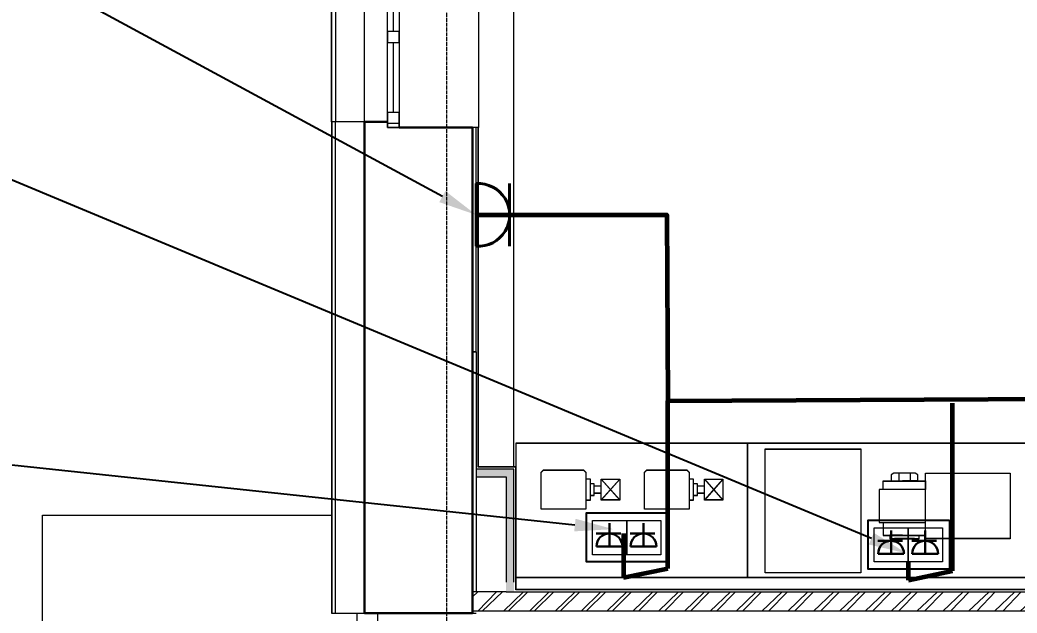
# Model space of a CAD drawing. Header units: millimetres. Extents: x -32 to 417638015, y -35 to 175284279.
# Drawn here: x 416256039 to 416261215, y 175254925 to 175258005 of the extents above; entities that cross this region are included whole.
import ezdxf
from ezdxf import colors
from ezdxf.entities.mleader import LeaderData, LeaderLine
from ezdxf.math import Vec2, Vec3

# ---------------------------------------------------------------- set-up
doc = ezdxf.new("R2010")
doc.units = ezdxf.units.MM
doc.linetypes.add('ADSK_Линия сетки', pattern=[25, 20, -2.5, 0, -2.5])
doc.linetypes.add('K5LT_BASIC', pattern=[0])
for name, color, linetype, lineweight in [('_ Окна', 7, 'Continuous', 9), ('_ЭМ_В полу', 26, 'Кабель в трубе', 60), ('_ЭМ_гофра', 5, 'Continuous', 60), ('_ЭМ_ТХобщее_слой', 7, 'Continuous', 30), ('Окна', 7, 'Continuous', 9), ('Оси', 253, 'Continuous', 9), ('Перекрытие', 7, 'Continuous', 18), ('Стены внутренние', 7, 'Continuous', 18), ('Стены наружные', 7, 'Continuous', 18), ('Стены несущие', 7, 'Continuous', 30), ('Стены отделка', 7, 'Continuous', 30), ('Стены штриховка', 7, 'Continuous', 9), ('ТХ', 5, 'Continuous', 0), ('ШТРИХОВКА', 252, 'Continuous', 15), ('Электро', 250, 'Continuous', 25), ('ЭМ', 5, 'Continuous', 40), ('ЭОМ_Кабель для СУП', 150, 'Continuous', 9)]:
    doc.layers.add(name, color=color, linetype=linetype, lineweight=lineweight)
for name, color, linetype in [('_ЭМ_Надписи', 7, 'Continuous'), ('ВНУТРЯНКА', 1, 'Continuous'), ('ЭОМ_Лотки рабочие', 5, 'Continuous')]:
    doc.layers.add(name, color=color, linetype=linetype)
doc.layers.add('PDF _ЭОМ _розетки', color=7, linetype='Continuous', true_color=0xeb0000)
doc.styles.add('ЭОМ', font='isocpeur.ttf', dxfattribs={"width": 0.85, "height": 250})
doc.linetypes.add('Кабель в трубе', pattern='A,8,[133,ltypeshp.shx,S=1,R=0,X=10,Y=1.3],-3,[130,ltypeshp.shx,S=1.5,R=-45,X=-1.5,Y=0],8', length=19)

# ---------------------------------------------------------------- blocks, each defined once
blk = doc.blocks.new('ТХ 1 этаж.')
at = {"layer": 'ТХ', "color": 252, "linetype": 'K5LT_BASIC', "lineweight": 18, "true_color": 0x939598}
for p, q in [((3258.828899163665, 22585.25156474399), (3258.828899163665, 22545.10457878071)), ((3317.969568998698, 22585.25156474399), (3317.969568998698, 22545.10457878071)), ((3219.258564246033, 22545.10457878071), (3278.399234080833, 22545.10457878071)), ((3357.539903916331, 22545.10457878071), (3278.399234080833, 22545.10457878071)), ((3278.399234080833, 22262.38602268894), (3212.726944356604, 22262.38602268894)), ((3278.399234080833, 22262.38602268894), (3364.07152380576, 22262.38602268894))]:
    blk.add_line(p, q, dxfattribs=at)
at = {"layer": 'ТХ', "color": 252, "true_color": 0x939598}
for points in [[(2472.891191613016, 22042.52244958782), (1272.891191613016, 22042.52244958782), (1272.891191613016, 22742.52244958782), (2472.891191613016, 22742.52244958782)], [(3972.891191613089, 22042.52244958765), (2472.891191613089, 22042.52244958765), (2472.891191613089, 22742.52244958765), (3972.891191613089, 22742.52244958765)], [(2565.606518028289, 22067.71475093585), (2565.606518028289, 22710.73270298756), (3061.767626408473, 22710.73270298756), (3061.767626408473, 22067.71475093585)], [(3398.340439695428, 22585.25156474399), (3837.685187487776, 22585.25156474399), (3837.685187487776, 22245.25156474399), (3398.340439695428, 22245.25156474399)]]:
    blk.add_lwpolyline(points, close=True, dxfattribs=at)
at = {"layer": 'ТХ', "color": 252, "lineweight": 0, "true_color": 0x939598}
for points in [[(1622.712130871398, 22398.39536791021), (1415.014458596037, 22398.39536791021), (1403.027055584535, 22398.39536791021), (1403.027055584535, 22410.38277092186), (1403.027055584535, 22578.20641308237), (1403.027055584535, 22590.19381609379), (1415.014458596037, 22602.18121910543), (1622.712130871398, 22602.18121910543), (1634.699533882871, 22590.19381609379), (1634.699533882871, 22578.20641308237), (1634.699533882871, 22410.38277092186), (1634.699533882871, 22398.39536791021)], [(2158.333047969529, 22398.39536791021), (1950.635375694168, 22398.39536791021), (1938.647972682666, 22398.39536791021), (1938.647972682666, 22410.38277092186), (1938.647972682666, 22578.20641308237), (1938.647972682666, 22590.19381609379), (1950.635375694168, 22602.18121910543), (2158.333047969529, 22602.18121910543), (2170.320450981002, 22590.19381609379), (2170.320450981002, 22578.20641308237), (2170.320450981002, 22410.38277092186), (2170.320450981002, 22398.39536791021)], [(1714.573563997634, 22554.23160705954), (1810.472788089421, 22554.23160705954), (1810.472788089421, 22446.34497995611), (1714.573563997634, 22446.34497995611)], [(2250.194481095765, 22554.23160705954), (2346.093705187552, 22554.23160705954), (2346.093705187552, 22446.34497995611), (2250.194481095765, 22446.34497995611)]]:
    blk.add_lwpolyline(points, close=True, dxfattribs=at)
at = {"layer": 'ТХ', "color": 252, "linetype": 'K5LT_BASIC', "lineweight": 18, "true_color": 0x939598}
for points in [[(3357.539903916331, 22545.10457878071), (3357.539903916331, 22577.15149574331), (3343.510173455259, 22585.25156474399), (3278.399234080833, 22585.25156474399), (3233.288294707105, 22585.25156474399), (3219.258564246033, 22577.15149574331), (3219.258564246033, 22545.10457878071)], [(3212.726944356604, 22262.38602268894), (3212.726944356604, 22245.25156474399), (3278.399234080833, 22245.25156474399), (3364.07152380576, 22245.25156474399), (3364.07152380576, 22262.38602268894)], [(3340.511644131417, 22245.25156474399), (3278.399234080833, 22245.25156474399), (3236.286824030947, 22245.25156474399)]]:
    blk.add_lwpolyline(points, dxfattribs=at)
at = {"layer": 'ТХ', "color": 252, "lineweight": 0, "true_color": 0x939598}
for points in [[(1634.699533882871, 22446.34497995611), (1658.674339905847, 22446.34497995611), (1658.674339905847, 22554.23160705954), (1634.699533882871, 22554.23160705954)], [(1658.674339905847, 22470.31978597917), (1678.611354963214, 22470.31978597917), (1678.611354963214, 22530.25680103648), (1658.674339905847, 22530.25680103648)], [(1678.611354963214, 22482.30718899058), (1714.573563997634, 22482.30718899058), (1714.573563997634, 22518.26939802506), (1678.611354963214, 22518.26939802506)], [(1810.472788089421, 22554.23160705954), (1714.573563997634, 22446.34497995611)], [(1714.573563997634, 22554.23160705954), (1810.472788089421, 22446.34497995611)], [(2170.320450981002, 22446.34497995611), (2194.295257003978, 22446.34497995611), (2194.295257003978, 22554.23160705954), (2170.320450981002, 22554.23160705954)], [(2194.295257003978, 22470.31978597917), (2214.232272061345, 22470.31978597917), (2214.232272061345, 22530.25680103648), (2194.295257003978, 22530.25680103648)], [(2214.232272061345, 22482.30718899058), (2250.194481095765, 22482.30718899058), (2250.194481095765, 22518.26939802506), (2214.232272061345, 22518.26939802506)], [(2346.093705187552, 22554.23160705954), (2250.194481095765, 22446.34497995611)], [(2250.194481095765, 22554.23160705954), (2346.093705187552, 22446.34497995611)], [(1634.699533882871, 22410.38277092186), (1634.699533882871, 22410.38277092186)], [(2170.320450981002, 22410.38277092186), (2170.320450981002, 22410.38277092186)]]:
    blk.add_lwpolyline(points, dxfattribs=at)
at = {"layer": 'ТХ', "color": 252, "true_color": 0x939598}
for points in [[(3178.458028466586, 22500.9238544688), (3178.458028466586, 22545.10457878071), (3398.340439695545, 22545.10457878071), (3398.340439695545, 22500.9238544688)], [(3398.340439695545, 22500.9238544688), (3157.685187487776, 22500.9238544688), (3157.685187487776, 22329.57927501923), (3398.340439695545, 22329.57927501923)], [(3178.458028466586, 22329.57927501923), (3178.458028466586, 22262.38602268894), (3398.340439695545, 22262.38602268894), (3398.340439695545, 22329.57927501923)]]:
    blk.add_lwpolyline(points, dxfattribs=at)
blk = doc.blocks.new('1 этаж')
at = {"layer": 'Стены внутренние'}
for points in [[(-5790.587104744496, 24120.95771087417), (-5595.587104744482, 24120.95771087417), (-5595.587104744482, 24160.95771087418), (-5790.587104744496, 24160.95771087418)], [(-5595.587104744482, 23523.9018102924), (-5595.587104744482, 24120.95771087417), (-5635.587104744467, 24120.95771087417), (-5635.587104744467, 23523.9018102924)]]:
    blk.add_hatch(color=8, dxfattribs=at).paths.add_polyline_path(points)
h = blk.add_hatch(dxfattribs=at)
h.set_pattern_fill('ANSI32', color=8, scale=10, style=0)
h.set_pattern_definition([(45, (-31496.66335460375, 188.9018102923583), (-67.35192090801866, 67.35192090801866), []), (45, (-31451.76205460375, 188.9018102923583), (-67.35192090801866, 67.35192090801866), [])])
h.paths.add_polyline_path([(315.4237626159447, 23523.9018102924), (-5595.587104744482, 23523.9018102924), (-5810.587104744482, 23523.9018102924), (-5810.587104744482, 23423.9018102924), (316.1947859732027, 23423.9018102924)])
at = {"layer": '_ Окна', "color": 8}
for p, q in [((-6220.587104744469, 26435.61070830863), (-6220.587104744468, 27175.61070830863)), ((-6220.58710474447, 26015.61070830862), (-6220.587104744469, 26375.61070830862)), ((-6190.587104744485, 25955.61070830863), (-6250.587104744485, 25955.61070830863))]:
    blk.add_line(p, q, dxfattribs=at)
at = {"layer": '_ Окна', "color": 8, "lineweight": 18}
for p, q in [((-6250.587104744486, 26435.61070830863), (-6190.587104744486, 26435.61070830863)), ((-6250.587104744485, 26375.61070830863), (-6250.587104744486, 26435.61070830863)), ((-6190.587104744486, 26435.61070830863), (-6190.587104744486, 26375.61070830863)), ((-6190.587104744486, 26375.61070830863), (-6250.587104744485, 26375.61070830863)), ((-6250.587104744485, 26015.61070830863), (-6190.587104744485, 26015.61070830863)), ((-6250.587104744485, 25935.61070830863), (-6250.587104744485, 26015.61070830863)), ((-6190.587104744485, 26015.61070830863), (-6190.587104744485, 25935.61070830863)), ((-6190.587104744485, 25935.61070830863), (-6250.587104744485, 25935.61070830863))]:
    blk.add_line(p, q, dxfattribs=at)
at = {"layer": 'Окна', "color": 8}
for p, q in [((-6250.587104744482, 26435.61070830863), (-6250.587104744481, 27175.61070830863)), ((-6190.587104744392, 27175.61070830863), (-6190.587104744393, 26435.61070830863)), ((-6250.587104744486, 26435.61070830863), (-6250.587104744485, 26375.61070830863)), ((-6190.587104744486, 26375.61070830863), (-6190.587104744486, 26435.61070830863)), ((-6250.587104744483, 26015.61070830862), (-6250.587104744482, 26375.61070830862)), ((-6190.587104744393, 26375.61070830862), (-6190.587104744394, 26015.61070830862)), ((-6250.587104744485, 26015.61070830863), (-6250.587104744485, 25935.61070830863)), ((-6190.587104744485, 25935.61070830863), (-6190.587104744485, 26015.61070830863)), ((-6250.587104744485, 25935.61070830863), (-6190.587104744485, 25935.61070830863))]:
    blk.add_line(p, q, dxfattribs=at)
at = {"layer": 'Оси', "color": 8, "linetype": 'ADSK_Линия сетки'}
blk.add_line((-5943.234073523305, -4162.595295516279), (-5943.234073523226, 44298.96599885848), dxfattribs=at)
at = {"layer": 'Перекрытие', "color": 8}
for p, q in [((-5595.587104744482, 24172.95771087413), (-5595.58710474454, 32994.40181029239)), ((-8041.587104744423, 23921.92558028627), (-6540.587104744482, 23921.92558028627)), ((-8041.587104744423, 22053.66795569552), (-8041.587104744423, 23921.92558028627)), ((-6410.926795570223, 23414.13853102675), (-6410.926795570223, 22414.13853102677)), ((-6302.777834037552, 23414.13853102675), (-6302.777834037552, 22414.13853102674))]:
    blk.add_line(p, q, dxfattribs=at)
at = {"layer": 'Стены внутренние', "color": 8}
blk.add_line((-6370.587104744467, 25965.61070830862), (-6370.587104744482, 27645.61070830862), dxfattribs=at)
at = {"layer": 'Стены наружные', "color": 8}
for p, q in [((-6541.587104744453, 25965.61070830862), (-6541.587104744453, 27645.61070830862)), ((-6540.587104744482, 25965.61070830862), (-6540.587104744482, 27645.61070830862)), ((-6520.587104744482, 27645.61070830862), (-6520.587104744525, 25965.61070830862)), ((-5778.587104744453, 27675.61070830862), (-5778.587104744453, 25935.61070830863)), ((-6540.587104744453, 25965.61070830862), (-6541.587104744453, 25965.61070830862))]:
    blk.add_line(p, q, dxfattribs=at)
at = {"layer": 'Стены несущие', "color": 8}
for p, q in [((-6250.587104744511, 25965.61070830864), (-6370.587104744482, 25965.61070830864)), ((-6370.587104744482, 23414.13853102675), (-6370.587104744554, 25965.61070830864)), ((-5810.587104744482, 25935.61070830861), (-6190.587104744482, 25935.61070830861)), ((-5810.587104744482, 23414.13853102675), (-5810.587104744482, 25935.61070830861)), ((-6370.587104744482, 23414.13853102675), (-5810.587104744482, 23414.13853102675))]:
    blk.add_line(p, q, dxfattribs=at)
at = {"layer": 'Стены отделка', "color": 8, "lineweight": 9}
for p, q in [((-6541.587104744438, 25965.61070830864), (-6541.587104744438, 23414.13853102675)), ((-6540.587104744482, 25965.61070830864), (-6540.587104744482, 23414.13853102675)), ((-6370.587104744554, 25965.61070830864), (-6540.587104744453, 25965.61070830862)), ((-6520.587104744554, 23414.13853102675), (-6520.587104744482, 25965.61070830864)), ((-5778.587104744423, 25935.61070830861), (-5810.587104744482, 25935.61070830861)), ((-5778.587104744482, 24172.95771087413), (-5778.587104744423, 25935.61070830861)), ((-5810.587104744409, 24771.14281236713), (-5790.587104744409, 24771.14281236713)), ((-5790.587104744482, 24770.95771087417), (-5810.587104744482, 24770.95771087417)), ((-5790.587104744482, 24771.14281236713), (-5790.587104744482, 23523.9018102924)), ((-5585.587104744438, 24172.95771087413), (-5778.587104744482, 24172.95771087413)), ((-5583.587104744482, 23535.9018102924), (-5583.587104744482, 24170.95771087416)), ((-5595.587104744482, 24160.95771087413), (-5790.587104744482, 24160.95771087413)), ((-5790.587104744482, 24120.95771087415), (-5635.587104744467, 24120.95771087415)), ((-5635.587104744467, 24120.95771087415), (-5635.587104744467, 23573.9018102924)), ((-5595.587104744482, 23573.9018102924), (-5595.587104744482, 24160.95771087413)), ((-5635.587104744467, 23523.9018102924), (-5810.587104744482, 23523.9018102924)), ((-5595.587104744482, 23523.9018102924), (315.6807704016974, 23523.90181029239)), ((283.6186657967046, 23535.90181029246), (-5583.587104744482, 23535.9018102924)), ((-6541.587104744438, 23414.13853102675), (-6370.587104744554, 23414.13853102675)), ((316.1947859732027, 23423.90181029239), (-5810.587104744482, 23423.90181029239)), ((-5810.587104744482, 23414.13853102675), (-5790.587104744482, 23414.13853102675))]:
    blk.add_line(p, q, dxfattribs=at)
at = {"layer": 'Стены штриховка', "color": 8}
for p, q in [((-5790.587104744409, 24771.14281236713), (-5790.587104744409, 25935.61070830861)), ((-5780.587104744453, 24170.95771087416), (-5780.587104744453, 25935.61070830861)), ((-5583.587104744482, 24170.95771087416), (-5780.587104744453, 24170.95771087416)), ((-5585.587104744438, 23533.90181029243), (-5585.587104744438, 24172.95771087413)), ((-5583.587104744482, 24172.95771087413), (-5585.587104744438, 24172.95771087413)), ((-5583.587104744482, 24170.95771087416), (-5583.587104744482, 24172.95771087413)), ((-5635.587104744467, 23523.9018102924), (-5595.587104744482, 23523.9018102924)), ((285.6289725291717, 23533.90181029236), (-5585.587104744438, 23533.90181029243))]:
    blk.add_line(p, q, dxfattribs=at)
at = {"layer": 'ЭОМ_Лотки рабочие'}
blk.add_blockref('ТХ 1 этаж.', (-6856.491728035588, 1554.379405807718), dxfattribs=at)
blk = doc.blocks.new('_ЭМ_ТХ2_1этаж')
at = {"layer": 'ТХ', "color": 252, "linetype": 'K5LT_BASIC', "lineweight": 18, "true_color": 0x939598}
for p, q in [((114406.7197786869, -46608.25970421718), (114406.7197786869, -46648.40669018049)), ((114465.8604485219, -46608.25970421718), (114465.8604485219, -46648.40669018049)), ((114367.1494437693, -46648.40669018049), (114426.2901136041, -46648.40669018049)), ((114505.4307834396, -46648.40669018049), (114426.2901136041, -46648.40669018049)), ((114426.2901136041, -46931.12524627223), (114360.6178238798, -46931.12524627223)), ((114426.2901136041, -46931.12524627223), (114511.962403329, -46931.12524627223))]:
    blk.add_line(p, q, dxfattribs=at)
at = {"layer": 'ТХ', "color": 252, "true_color": 0x939598}
for points in [[(113620.7820711363, -47150.98881937336), (112420.7820711363, -47150.98881937336), (112420.7820711363, -46450.98881937336), (113620.7820711363, -46450.98881937336)], [(115120.7820711363, -47150.98881937354), (113620.7820711363, -47150.98881937354), (113620.7820711363, -46450.98881937354), (115120.7820711363, -46450.98881937354)], [(113713.4973975515, -47125.79651802534), (113713.4973975515, -46482.77856597363), (114209.6585059317, -46482.77856597363), (114209.6585059317, -47125.79651802534)], [(114546.2313192187, -46608.25970421718), (114985.576067011, -46608.25970421719), (114985.576067011, -46948.25970421719), (114546.2313192187, -46948.25970421718)]]:
    blk.add_lwpolyline(points, close=True, dxfattribs=at)
at = {"layer": 'ТХ', "color": 252, "lineweight": 0, "true_color": 0x939598}
for points in [[(112770.6030103946, -46795.11590105097), (112562.9053381193, -46795.11590105097), (112550.9179351078, -46795.11590105097), (112550.9179351078, -46783.12849803932), (112550.9179351078, -46615.30485587881), (112550.9179351078, -46603.3174528674), (112562.9053381193, -46591.33004985575), (112770.6030103946, -46591.33004985575), (112782.5904134061, -46603.3174528674), (112782.5904134061, -46615.30485587881), (112782.5904134061, -46783.12849803932), (112782.5904134061, -46795.11590105097)], [(113306.2239274928, -46795.11590105097), (113098.5262552174, -46795.11590105097), (113086.5388522059, -46795.11590105097), (113086.5388522059, -46783.12849803932), (113086.5388522059, -46615.30485587881), (113086.5388522059, -46603.3174528674), (113098.5262552174, -46591.33004985575), (113306.2239274928, -46591.33004985575), (113318.2113305042, -46603.3174528674), (113318.2113305042, -46615.30485587881), (113318.2113305042, -46783.12849803932), (113318.2113305042, -46795.11590105097)], [(112862.4644435209, -46639.27966190164), (112958.3636676127, -46639.27966190164), (112958.3636676127, -46747.16628900508), (112862.4644435209, -46747.16628900508)], [(113398.085360619, -46639.27966190164), (113493.9845847108, -46639.27966190164), (113493.9845847108, -46747.16628900508), (113398.085360619, -46747.16628900508)]]:
    blk.add_lwpolyline(points, close=True, dxfattribs=at)
at = {"layer": 'ТХ', "color": 252, "linetype": 'K5LT_BASIC', "lineweight": 18, "true_color": 0x939598}
for points in [[(114505.4307834396, -46648.40669018049), (114505.4307834396, -46616.35977321789), (114491.4010529785, -46608.25970421718), (114426.2901136041, -46608.25970421718), (114381.1791742303, -46608.25970421718), (114367.1494437693, -46616.35977321789), (114367.1494437693, -46648.40669018049)], [(114360.6178238798, -46931.12524627223), (114360.6178238798, -46948.25970421718), (114426.2901136041, -46948.25970421718), (114511.962403329, -46948.25970421718), (114511.962403329, -46931.12524627223)], [(114488.4025236547, -46948.25970421718), (114426.2901136041, -46948.25970421718), (114384.1777035542, -46948.25970421718)]]:
    blk.add_lwpolyline(points, dxfattribs=at)
at = {"layer": 'ТХ', "color": 252, "lineweight": 0, "true_color": 0x939598}
for points in [[(112782.5904134061, -46747.16628900508), (112806.5652194291, -46747.16628900508), (112806.5652194291, -46639.27966190164), (112782.5904134061, -46639.27966190164)], [(112806.5652194291, -46723.19148298202), (112826.5022344865, -46723.19148298202), (112826.5022344865, -46663.25446792471), (112806.5652194291, -46663.25446792471)], [(112826.5022344865, -46711.2040799706), (112862.4644435209, -46711.2040799706), (112862.4644435209, -46675.24187093612), (112826.5022344865, -46675.24187093612)], [(112958.3636676127, -46639.27966190164), (112862.4644435209, -46747.16628900508)], [(112862.4644435209, -46639.27966190164), (112958.3636676127, -46747.16628900508)], [(113318.2113305042, -46747.16628900508), (113342.1861365272, -46747.16628900508), (113342.1861365272, -46639.27966190164), (113318.2113305042, -46639.27966190164)], [(113342.1861365272, -46723.19148298202), (113362.1231515846, -46723.19148298202), (113362.1231515846, -46663.25446792471), (113342.1861365272, -46663.25446792471)], [(113362.1231515846, -46711.2040799706), (113398.085360619, -46711.2040799706), (113398.085360619, -46675.24187093612), (113362.1231515846, -46675.24187093612)], [(113493.9845847108, -46639.27966190164), (113398.085360619, -46747.16628900508)], [(113398.085360619, -46639.27966190164), (113493.9845847108, -46747.16628900508)], [(112782.5904134061, -46783.12849803932), (112782.5904134061, -46783.12849803932)], [(113318.2113305042, -46783.12849803932), (113318.2113305042, -46783.12849803932)]]:
    blk.add_lwpolyline(points, dxfattribs=at)
at = {"layer": 'ТХ', "color": 252, "true_color": 0x939598}
for points in [[(114326.3489079898, -46692.5874144924), (114326.3489079898, -46648.40669018049), (114546.2313192188, -46648.40669018049), (114546.2313192188, -46692.5874144924)], [(114546.2313192188, -46692.5874144924), (114305.576067011, -46692.5874144924), (114305.576067011, -46863.93199394194), (114546.2313192188, -46863.93199394194)], [(114326.3489079898, -46863.93199394194), (114326.3489079898, -46931.12524627223), (114546.2313192188, -46931.12524627223), (114546.2313192188, -46863.93199394194)]]:
    blk.add_lwpolyline(points, dxfattribs=at)
blk = doc.blocks.new('Люк на 2 места')
at = {"layer": 'PDF _ЭОМ _розетки', "color": 3, "linetype": 'Continuous', "lineweight": 25, "transparency": 33554687}
blk.add_lwpolyline([(0, 254.611537267454), (0, 0), (-421.6430145604536, 0), (-421.6430145604536, 254.611537267454)], close=True, dxfattribs=at)
at = {"layer": 'PDF _ЭОМ _розетки', "color": 7, "linetype": 'Continuous', "lineweight": 20, "transparency": 33554687}
for points in [[(-213.3615254405886, 215.0589038403705), (-213.3615254405886, 37.25763264019042), (-391.1627966398373, 37.25763264019042), (-391.1627966398373, 215.0589038403705)], [(-35.56025424040854, 215.0589038403705), (-35.56025424040854, 37.25763264019042), (-213.3615254405886, 37.25763264019042), (-213.3615254405886, 215.0589038403705)]]:
    blk.add_lwpolyline(points, close=True, dxfattribs=at)
at = {"layer": 'ВНУТРЯНКА', "color": 5, "lineweight": 30, "ltscale": 100, "transparency": 33554687}
for p, q in [((-244.3192684613168, 147.1595522398129), (-372.1882726578042, 147.1595522398129)), ((-67.62614537868649, 147.1595522398129), (-195.4951495751739, 147.1595522398129))]:
    blk.add_line(p, q, dxfattribs=at)
at = {"layer": 'Электро', "color": 5, "lineweight": 30, "transparency": 33554687}
for p, q in [((-303.1640448067337, 80.04207369033247), (-303.1640448067337, 200.1038587875664)), ((-126.4709217250347, 80.04207369033247), (-126.4709217250347, 200.1038587875664)), ((-370.4317668490112, 80.04207369033247), (-235.8956041466445, 80.04207369033247)), ((-193.7386437673122, 80.04207369033247), (-59.20248106401414, 80.04207369033247))]:
    blk.add_line(p, q, dxfattribs=at)
at = {"layer": 'Электро', "color": 5, "lineweight": 30, "transparency": 33554687, "extrusion": (0, 0, -1)}
for centre in [(-303.1636854978278, 79.8925407603383), (-126.4705624161288, 79.8925407603383)]:
    blk.add_ellipse(centre, major_axis=(-47.56583400309035, -47.56583400309081), ratio=0.9999999999999749, start_param=0.7876211000824064, end_param=3.924767880302308, dxfattribs=at)
blk = doc.blocks.new('1м розетка IP20')
at = {"layer": 'ЭМ', "color": 5}
for p, q in [((-10.46755168188247, 162.7321568910265), (-10.46755168192612, -162.7321568912412)), ((163.0684657593665, 162.7321568816078), (163.0684657593374, -162.7321569010965)), ((-10.46755168189702, -1.091393642127514e-10), (315.4856732268672, -3.637978807091713e-11))]:
    blk.add_line(p, q, dxfattribs=at)
blk.add_arc((0, 0), 163.0684657580474, 266.3195877734414, 93.6804122265587, dxfattribs=at)

msp = doc.modelspace()

# ---------------------------------------------------------------- linework, layer by layer
at = {"layer": '_ЭМ_В полу', "ltscale": 25}
for points in [[(416259171.9742841, 175255338.3737593), (416259171.9742841, 175255108.5649837)], [(416260650.1616613, 175255190.1193588), (416260650.1616613, 175255095.5649837)]]:
    msp.add_lwpolyline(points, dxfattribs=at)
at = {"layer": '_ЭМ_гофра', "linetype": 'ByBlock', "elevation": -64.26463315267222}
msp.add_lwpolyline([(416258407.2269259, 175256992.0518458), (416259397.3803328, 175256992.0518458), (416259402.3676505, 175256026.9872963)], dxfattribs=at)
at = {"layer": '_ЭМ_гофра', "linetype": 'ByBlock'}
for points in [[(416259401.6353621, 175256026.9835119), (416264059.4168479, 175256051.0542711)], [(416259401.6353621, 175255156.4654402), (416259401.6353621, 175256026.9835119)], [(416260879.8227393, 175255143.4654402), (416260879.8227393, 175256013.9835119)], [(416259171.9809999, 175255108.5649837), (416259401.6353621, 175255156.4654402)], [(416260650.1683771, 175255095.5649837), (416260879.8227393, 175255143.4654402)]]:
    msp.add_lwpolyline(points, dxfattribs=at)

# ---------------------------------------------------------------- block references
at = {"layer": '_ЭМ_ТХобщее_слой', "lineweight": 50}
msp.add_blockref('_ЭМ_ТХ2_1этаж', (416146193.7251987, 175302259.5538031), dxfattribs=at)
at = {"layer": 'ШТРИХОВКА'}
msp.add_blockref('1 этаж', (416264198.1010904, 175231510.6631508), dxfattribs=at)
at = {"layer": 'ЭМ'}
msp.add_blockref('1м розетка IP20', (416258417.6877618, 175256992.0518458, -64.26463315267222), dxfattribs=at)
at = {"layer": 'ЭОМ_Кабель для СУП', "color": 217, "linetype": 'ByBlock', "lineweight": 40, "true_color": 0x93278f, "transparency": 33554687}
for p in [(416259401.6353621, 175255190.6003649), (416260863.5231867, 175255152.8617262)]:
    msp.add_blockref('Люк на 2 места', p, dxfattribs=at)

# ---------------------------------------------------------------- leaders
at = {"layer": '_ЭМ_Надписи', "color": 7, "ltscale": 5}
ml = msp.add_multileader_mtext('Standard', dxfattribs=at)
ml.set_content('{\\fGOST Common|b0|i0|c204|p34;\\W0.9;\\C256;1ЩРС-1\\fISOCPEUR|b0|i0|c204|p34;\\W0.85; Гр.19\\PРезерв \\fGOST Common|b0|i0|c0|p34;\\W0.9;h=\\fGOST Common|b0|i0|c204|p34;1\\fGOST Common|b0|i0|c0|p34;.\\fGOST Common|b0|i0|c204|p34;8м}', color=1, style='ЭОМ')
ml.set_leader_properties()
ml.build(insert=Vec2(0, 0))
ml.multileader.update_dxf_attribs({"text_left_attachment_type": 6, "text_right_attachment_type": 6, "dogleg_length": 0, "arrow_head_size": 200})
ctx = ml.context
ctx.base_point, ctx.char_height, ctx.arrow_head_size, ctx.landing_gap_size, ctx.plane_origin = Vec3(416247924.0499941, 175261687.2033751, -64.26463315267222), 250, 200, 0, Vec3(416234181.2820784, 175270763.5059847, -64.26463315267222)
ctx.left_attachment, ctx.right_attachment = 6, 6
notes = []
notes.append((ctx, [(1, (1, 1, 0), (416249743.4249941, 175261687.2033751, -64.26463315267222), (-1, 0), 0, [(0, [(416258407.2202101, 175256992.0518458, -64.26463315267222)], 0, [])])]))
ctx.mtext.insert, ctx.mtext.width, ctx.mtext.defined_height, ctx.mtext.flow_direction = Vec3(416247924.0499941, 175262012.2033751, -64.26463315267222), 2091.643680534791, 575.6056233170542, 5
ml = msp.add_multileader_mtext('Standard', dxfattribs=at)
ml.set_content('{\\fGOST Common|b0|i0|c204|p34;\\W0.9;\\C256;1ЩРС-1\\fISOCPEUR|b0|i0|c204|p34;\\W0.85; Гр.28\\PСтанок фрезерный 4-х осный с ЧПУ\\PТокарный станок по металлу}', color=1, style='ЭОМ')
ml.set_leader_properties()
ml.build(insert=Vec2(0, 0))
ml.multileader.update_dxf_attribs({"text_left_attachment_type": 6, "text_right_attachment_type": 6, "dogleg_length": 0, "arrow_head_size": 200})
ctx = ml.context
ctx.base_point, ctx.char_height, ctx.arrow_head_size, ctx.landing_gap_size, ctx.plane_origin = Vec3(416247924.0499941, 175259279.2169107, -64.26463315267222), 250, 200, 0, Vec3(416228597.5919111, 175265548.2082497, -64.26463315267222)
ctx.left_attachment, ctx.right_attachment = 6, 6
notes.append((ctx, [(1, (1, 1, 0), (416250952.1749941, 175259279.2169107, -64.26463315267222), (-1, 0), 0, [(0, [(416260642.6802038, 175255234.1189069, -64.26463315267222)], 0, [])])]))
ctx.mtext.insert, ctx.mtext.width, ctx.mtext.defined_height, ctx.mtext.flow_direction = Vec3(416247924.0499941, 175259604.2169107, -64.26463315267222), 3276.753342770689, 1228.110096162652, 5
ml = msp.add_multileader_mtext('Standard', dxfattribs=at)
ml.set_content('{\\fGOST Common|b0|i0|c204|p34;\\W0.9;\\C256;1ЩРС-1\\fISOCPEUR|b0|i0|c204|p34;\\W0.85; Гр.29\\PСтанок сверлильный(2шт)}', color=1, style='ЭОМ')
ml.set_leader_properties()
ml.build(insert=Vec2(0, 0))
ml.multileader.update_dxf_attribs({"text_left_attachment_type": 6, "text_right_attachment_type": 6, "dogleg_length": 0, "arrow_head_size": 200})
ctx = ml.context
ctx.base_point, ctx.char_height, ctx.arrow_head_size, ctx.landing_gap_size, ctx.plane_origin = Vec3(416247924.0499941, 175256309.1225472, -64.26463315267222), 250, 200, 0, Vec3(416228597.5919111, 175267092.9634474, -64.26463315267222)
ctx.left_attachment, ctx.right_attachment = 6, 6
notes.append((ctx, [(1, (1, 1, 0), (416250219.0499941, 175256309.1225472, -64.26463315267222), (-1, 0), 0, [(0, [(416259118.3175543, 175255360.4553567, -64.26463315267222)], 0, [])])]))
ctx.mtext.insert, ctx.mtext.width, ctx.mtext.defined_height, ctx.mtext.flow_direction = Vec3(416247924.0499941, 175256634.1225472, -64.26463315267222), 3276.753342770689, 854.9368866677407, 5
for ctx, leaders in notes:
    for number, flags, end, landing, length, lines in leaders:
        leader = LeaderData()
        leader.index, (leader.has_last_leader_line, leader.has_dogleg_vector, leader.attachment_direction) = number, flags
        leader.last_leader_point, leader.dogleg_vector, leader.dogleg_length = Vec3(end), Vec3(landing), length
        for number, points, colour, breaks in lines:
            line = LeaderLine()
            line.index, line.vertices, line.color, line.breaks = number, Vec3.list(points), colors.encode_raw_color(colour), breaks
            leader.lines.append(line)
        ctx.leaders.append(leader)

doc.saveas('drawing.dxf')
